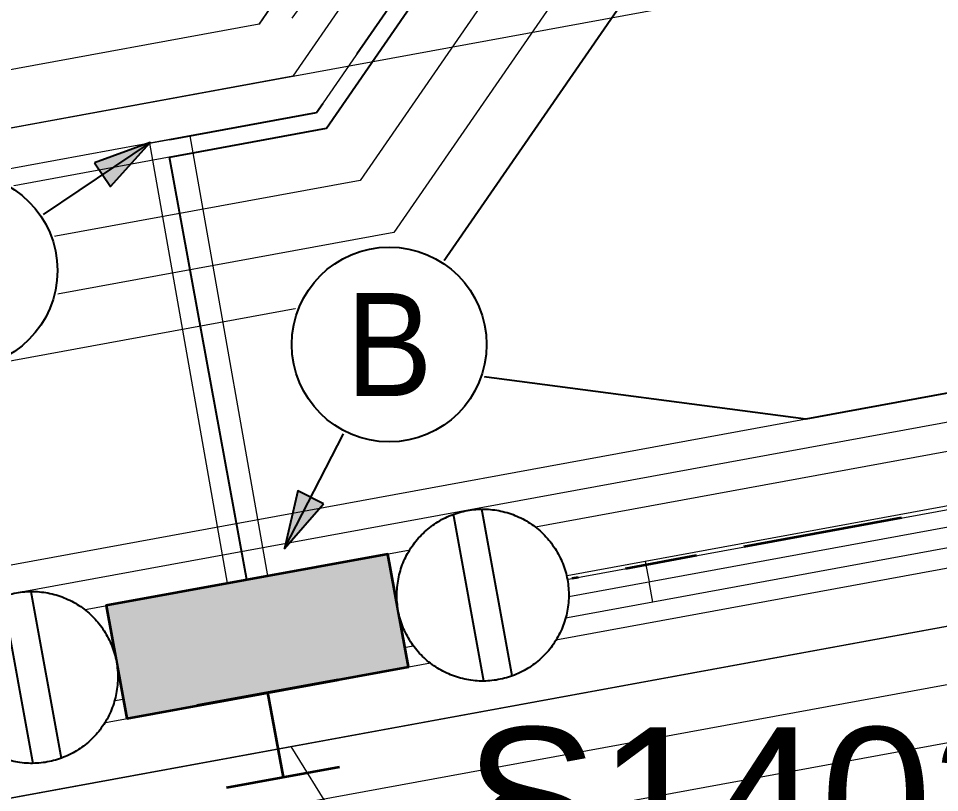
# Model space of a CAD drawing. Header units: metres. Extents: x 0 to 309348, y 0 to 6272736.
# Drawn here: x 308518.54 to 308534.62, y 6272026.4 to 6272039.91 of the extents above; entities that cross this region are included whole.
import ezdxf
from ezdxf import colors
from ezdxf.entities.mleader import LeaderData, LeaderLine
from ezdxf.enums import TextEntityAlignment as Align
from ezdxf.math import Vec2, Vec3

# ---------------------------------------------------------------- set-up
doc = ezdxf.new("R2010")
doc.units = ezdxf.units.M
for name, pattern in [('Cable Exist UG', [8.2, 4, -1.2, 1.8, -1.2]), ('DASHED', [0.75, 0.5, -0.25]), ('IE Trench LV', [5.5, 4, -1.5])]:
    doc.linetypes.add(name, pattern=pattern)
doc.layers.get('0').update_dxf_attribs({"color": 6})
for name, color, linetype, lineweight in [('_User Miscellaneous1', 30, 'Continuous', 13), ('_User_LV_Exist', 5, 'Continuous', 35), ('Cadastre Developer_SP_NEW', 92, 'Continuous', 15), ('Cadastre Easements_SP_NEW', 52, 'DASHED', 15), ('Cadastre Roads_SP_NEW', 214, 'Continuous', 15)]:
    doc.layers.add(name, color=color, linetype=linetype, lineweight=lineweight)
doc.layers.add('_User Miscellaneous10', color=252, linetype='Continuous', lineweight=13, plot=False, transparency=0.85)
for name, color, linetype in [('Equip_LV_NEW', 2, 'Continuous'), ('Mains_LV_New_T84', 2, 'Cable x'), ('Notes', 7, 'Continuous'), ('Notes_SP_NEW', 51, 'Continuous'), ('SupportsUG_SP_LV_EXT', 7, 'Continuous'), ('SupportsUG_SP_LV_NEW', 2, 'Continuous'), ('Trench_SP_NEW', 2, 'Continuous')]:
    doc.layers.add(name, color=color, linetype=linetype)
doc.styles.add('ARIAL', font='arial.ttf', dxfattribs={"height": 2})
doc.styles.get("Standard").update_dxf_attribs({"font": 'arial.ttf'})
doc.linetypes.add('Cable New UG', pattern='A,7,-0.25,["x",Standard,S=2,R=0,X=0.2,Y=-0.8],-2.1', length=9.35)
doc.linetypes.add('Cable x', pattern='A,5,-0.25,["x",Standard,S=2,R=0,X=0,Y=-0.8],-1.5', length=6.75)

# ---------------------------------------------------------------- blocks, each defined once
blk = doc.blocks.new('*U373')
at = {"width": 0.9}
blk.add_attdef('ASSET_NUM', text='', height=2, dxfattribs=at).set_placement((4, 2), align=Align.MIDDLE_LEFT)
for tag, p, flags in [('SUBURB', (-2, 0), 1), ('STREETNAME', (-1.8, 0), 9), ('PARENT', (-1.6, 0), 9), ('NOTES', (-1.4, 0), 9), ('LOCATION', (-1.2, 0), 9), ('LEGEND', (-1, 0), 9), ('USAGE', (-0.8, 0), 9), ('SUPPORT_TYPE', (-0.6, 0), 9), ('STATE', (-0.4, 0), 9), ('OWNED_BY', (-0.2, 0), 9)]:
    blk.add_attdef(tag, p, '', height=0.2, rotation=270, dxfattribs=dict(flags=flags))
blk.add_wipeout([(1, 2.5), (1, -2.5), (-1, -2.5), (-1, 2.5)])
at = {"layer": 'SupportsUG_SP_LV_EXT'}
h = blk.add_hatch(color=256, dxfattribs=at)
h.dxf.hatch_style = 1
h.paths.add_polyline_path([(-1, 2.5), (-1, -1.25), (-1, 1.25), (-1, -2.5), (1, -2.5), (1, 2.5)])
blk.add_lwpolyline([(-1, 2.5), (-1, -1.25), (-1, 1.25), (-1, -2.5), (1, -2.5), (1, 2.5)], close=True)
blk = doc.blocks.new('LV_UG_LINKS_CLOSED_NEW')
at = {"layer": 'Equip_LV_NEW'}
for tag, flags, p in [('ACTUAL_STATUS', 9, (3, -2)), ('CONSTRUCTED_VOLTAGE', 9, (3, -2.2)), ('NO_PHASES', 9, (3, -2.4)), ('OPERATING_VOLTAGE', 9, (3, -2.6)), ('ORIENTATION', 9, (3, -2.8)), ('STATE', 9, (3, -3)), ('SWITCH_TYPE', 9, (3, -3.2)), ('USAGE', 9, (3, -3.4)), ('NOTES', 9, (3, -3.6)), ('OWNED_BY', 9, (3, -3.8)), ('OPERATED_BY', 9, (3, -4)), ('MAINTAINED_BY', 9, (3, -4.2)), ('NUMBER_OF_PHASES', 9, (3, -4.4)), ('TYPE', 9, (3, -4.6)), ('Z', 1, (3, -4.8))]:
    blk.add_attdef(tag, text='', height=0.2, dxfattribs=dict(at, flags=flags)).set_placement(p, align=Align.MIDDLE_LEFT)
blk.add_wipeout([(4, 1.5), (3.963, 1.5), (3.926, 1.498), (3.89, 1.496), (3.853, 1.493), (3.816, 1.489), (3.78, 1.484), (3.744, 1.478), (3.707, 1.471), (3.671, 1.464), (3.636, 1.455), (3.6, 1.446), (3.565, 1.435), (3.529, 1.424), (3.495, 1.412), (3.46, 1.399), (3.426, 1.386), (3.392, 1.371), (3.359, 1.356), (3.326, 1.34), (3.293, 1.323), (3.261, 1.305), (3.229, 1.287), (3.198, 1.267), (3.167, 1.247), (3.136, 1.226), (3.106, 1.205), (3.077, 1.183), (3.048, 1.16), (3.02, 1.136), (2.993, 1.111), (2.966, 1.086), (2.939, 1.061), (2.914, 1.034), (2.889, 1.007), (2.864, 0.98), (2.84, 0.952), (2.817, 0.923), (2.795, 0.894), (2.774, 0.864), (2.753, 0.833), (2.733, 0.802), (2.713, 0.771), (2.695, 0.739), (2.677, 0.707), (2.66, 0.674), (2.644, 0.641), (2.629, 0.608), (2.614, 0.574), (2.601, 0.54), (2.588, 0.505), (2.576, 0.471), (2.565, 0.435), (2.554, 0.4), (2.545, 0.364), (2.536, 0.329), (2.529, 0.293), (2.522, 0.256), (2.516, 0.22), (2.511, 0.184), (2.507, 0.147), (2.504, 0.11), (2.502, 0.074), (2.5, 0.037), (2.5, 0), (2.5, -0.037), (2.502, -0.074), (2.504, -0.11), (2.507, -0.147), (2.511, -0.184), (2.516, -0.22), (2.522, -0.256), (2.529, -0.293), (2.536, -0.329), (2.545, -0.364), (2.554, -0.4), (2.565, -0.435), (2.576, -0.471), (2.588, -0.505), (2.601, -0.54), (2.614, -0.574), (2.629, -0.608), (2.644, -0.641), (2.66, -0.674), (2.677, -0.707), (2.695, -0.739), (2.713, -0.771), (2.733, -0.802), (2.753, -0.833), (2.774, -0.864), (2.795, -0.894), (2.817, -0.923), (2.84, -0.952), (2.864, -0.98), (2.889, -1.007), (2.914, -1.034), (2.939, -1.061), (2.966, -1.086), (2.993, -1.111), (3.02, -1.136), (3.048, -1.16), (3.077, -1.183), (3.106, -1.205), (3.136, -1.226), (3.167, -1.247), (3.198, -1.267), (3.229, -1.287), (3.261, -1.305), (3.293, -1.323), (3.326, -1.34), (3.359, -1.356), (3.392, -1.371), (3.426, -1.386), (3.46, -1.399), (3.495, -1.412), (3.529, -1.424), (3.565, -1.435), (3.6, -1.446), (3.636, -1.455), (3.671, -1.464), (3.707, -1.471), (3.744, -1.478), (3.78, -1.484), (3.816, -1.489), (3.853, -1.493), (3.89, -1.496), (3.926, -1.498), (3.963, -1.5), (4, -1.5), (4.037, -1.5), (4.074, -1.498), (4.11, -1.496), (4.147, -1.493), (4.184, -1.489), (4.22, -1.484), (4.256, -1.478), (4.293, -1.471), (4.329, -1.464), (4.364, -1.455), (4.4, -1.446), (4.435, -1.435), (4.471, -1.424), (4.505, -1.412), (4.54, -1.399), (4.574, -1.386), (4.608, -1.371), (4.641, -1.356), (4.674, -1.34), (4.707, -1.323), (4.739, -1.305), (4.771, -1.287), (4.802, -1.267), (4.833, -1.247), (4.864, -1.226), (4.894, -1.205), (4.923, -1.183), (4.952, -1.16), (4.98, -1.136), (5.007, -1.111), (5.034, -1.086), (5.061, -1.061), (5.086, -1.034), (5.111, -1.007), (5.136, -0.98), (5.16, -0.952), (5.183, -0.923), (5.205, -0.894), (5.226, -0.864), (5.247, -0.833), (5.267, -0.802), (5.287, -0.771), (5.305, -0.739), (5.323, -0.707), (5.34, -0.674), (5.356, -0.641), (5.371, -0.608), (5.386, -0.574), (5.399, -0.54), (5.412, -0.505), (5.424, -0.471), (5.435, -0.435), (5.446, -0.4), (5.455, -0.364), (5.464, -0.329), (5.471, -0.293), (5.478, -0.256), (5.484, -0.22), (5.489, -0.184), (5.493, -0.147), (5.496, -0.11), (5.498, -0.074), (5.5, -0.037), (5.5, 0), (5.5, 0.037), (5.498, 0.074), (5.496, 0.11), (5.493, 0.147), (5.489, 0.184), (5.484, 0.22), (5.478, 0.256), (5.471, 0.293), (5.464, 0.329), (5.455, 0.364), (5.446, 0.4), (5.435, 0.435), (5.424, 0.471), (5.412, 0.505), (5.399, 0.54), (5.386, 0.574), (5.371, 0.608), (5.356, 0.641), (5.34, 0.674), (5.323, 0.707), (5.305, 0.739), (5.287, 0.771), (5.267, 0.802), (5.247, 0.833), (5.226, 0.864), (5.205, 0.894), (5.183, 0.923), (5.16, 0.952), (5.136, 0.98), (5.111, 1.007), (5.086, 1.034), (5.061, 1.061), (5.034, 1.086), (5.007, 1.111), (4.98, 1.136), (4.952, 1.16), (4.923, 1.183), (4.894, 1.205), (4.864, 1.226), (4.833, 1.247), (4.802, 1.267), (4.771, 1.287), (4.739, 1.305), (4.707, 1.323), (4.674, 1.34), (4.641, 1.356), (4.608, 1.371), (4.574, 1.386), (4.54, 1.399), (4.505, 1.412), (4.471, 1.424), (4.435, 1.435), (4.4, 1.446), (4.364, 1.455), (4.329, 1.464), (4.293, 1.471), (4.256, 1.478), (4.22, 1.484), (4.184, 1.489), (4.147, 1.493), (4.11, 1.496), (4.074, 1.498), (4.037, 1.5)]).dxf.layer = 'Equip_LV_NEW'
for p, q in [((3.75, 1.479), (3.75, -1.479)), ((4.25, 1.479), (4.25, -1.479))]:
    blk.add_line(p, q, dxfattribs=at)
at = {"layer": 'Equip_LV_NEW', "flags": 128}
blk.add_lwpolyline([(4, 1.5), (3.963, 1.5), (3.926, 1.498), (3.89, 1.496), (3.853, 1.493), (3.816, 1.489), (3.78, 1.484), (3.744, 1.478), (3.707, 1.471), (3.671, 1.464), (3.636, 1.455), (3.6, 1.446), (3.565, 1.435), (3.529, 1.424), (3.495, 1.412), (3.46, 1.399), (3.426, 1.386), (3.392, 1.371), (3.359, 1.356), (3.326, 1.34), (3.293, 1.323), (3.261, 1.305), (3.229, 1.287), (3.198, 1.267), (3.167, 1.247), (3.136, 1.226), (3.106, 1.205), (3.077, 1.183), (3.048, 1.16), (3.02, 1.136), (2.993, 1.111), (2.966, 1.086), (2.939, 1.061), (2.914, 1.034), (2.889, 1.007), (2.864, 0.98), (2.84, 0.952), (2.817, 0.923), (2.795, 0.894), (2.774, 0.864), (2.753, 0.833), (2.733, 0.802), (2.713, 0.771), (2.695, 0.739), (2.677, 0.707), (2.66, 0.674), (2.644, 0.641), (2.629, 0.608), (2.614, 0.574), (2.601, 0.54), (2.588, 0.505), (2.576, 0.471), (2.565, 0.435), (2.554, 0.4), (2.545, 0.364), (2.536, 0.329), (2.529, 0.293), (2.522, 0.256), (2.516, 0.22), (2.511, 0.184), (2.507, 0.147), (2.504, 0.11), (2.502, 0.074), (2.5, 0.037), (2.5, 0), (2.5, -0.037), (2.502, -0.074), (2.504, -0.11), (2.507, -0.147), (2.511, -0.184), (2.516, -0.22), (2.522, -0.256), (2.529, -0.293), (2.536, -0.329), (2.545, -0.364), (2.554, -0.4), (2.565, -0.435), (2.576, -0.471), (2.588, -0.505), (2.601, -0.54), (2.614, -0.574), (2.629, -0.608), (2.644, -0.641), (2.66, -0.674), (2.677, -0.707), (2.695, -0.739), (2.713, -0.771), (2.733, -0.802), (2.753, -0.833), (2.774, -0.864), (2.795, -0.894), (2.817, -0.923), (2.84, -0.952), (2.864, -0.98), (2.889, -1.007), (2.914, -1.034), (2.939, -1.061), (2.966, -1.086), (2.993, -1.111), (3.02, -1.136), (3.048, -1.16), (3.077, -1.183), (3.106, -1.205), (3.136, -1.226), (3.167, -1.247), (3.198, -1.267), (3.229, -1.287), (3.261, -1.305), (3.293, -1.323), (3.326, -1.34), (3.359, -1.356), (3.392, -1.371), (3.426, -1.386), (3.46, -1.399), (3.495, -1.412), (3.529, -1.424), (3.565, -1.435), (3.6, -1.446), (3.636, -1.455), (3.671, -1.464), (3.707, -1.471), (3.744, -1.478), (3.78, -1.484), (3.816, -1.489), (3.853, -1.493), (3.89, -1.496), (3.926, -1.498), (3.963, -1.5), (4, -1.5), (4.037, -1.5), (4.074, -1.498), (4.11, -1.496), (4.147, -1.493), (4.184, -1.489), (4.22, -1.484), (4.256, -1.478), (4.293, -1.471), (4.329, -1.464), (4.364, -1.455), (4.4, -1.446), (4.435, -1.435), (4.471, -1.424), (4.505, -1.412), (4.54, -1.399), (4.574, -1.386), (4.608, -1.371), (4.641, -1.356), (4.674, -1.34), (4.707, -1.323), (4.739, -1.305), (4.771, -1.287), (4.802, -1.267), (4.833, -1.247), (4.864, -1.226), (4.894, -1.205), (4.923, -1.183), (4.952, -1.16), (4.98, -1.136), (5.007, -1.111), (5.034, -1.086), (5.061, -1.061), (5.086, -1.034), (5.111, -1.007), (5.136, -0.98), (5.16, -0.952), (5.183, -0.923), (5.205, -0.894), (5.226, -0.864), (5.247, -0.833), (5.267, -0.802), (5.287, -0.771), (5.305, -0.739), (5.323, -0.707), (5.34, -0.674), (5.356, -0.641), (5.371, -0.608), (5.386, -0.574), (5.399, -0.54), (5.412, -0.505), (5.424, -0.471), (5.435, -0.435), (5.446, -0.4), (5.455, -0.364), (5.464, -0.329), (5.471, -0.293), (5.478, -0.256), (5.484, -0.22), (5.489, -0.184), (5.493, -0.147), (5.496, -0.11), (5.498, -0.074), (5.5, -0.037), (5.5, 0), (5.5, 0.037), (5.498, 0.074), (5.496, 0.11), (5.493, 0.147), (5.489, 0.184), (5.484, 0.22), (5.478, 0.256), (5.471, 0.293), (5.464, 0.329), (5.455, 0.364), (5.446, 0.4), (5.435, 0.435), (5.424, 0.471), (5.412, 0.505), (5.399, 0.54), (5.386, 0.574), (5.371, 0.608), (5.356, 0.641), (5.34, 0.674), (5.323, 0.707), (5.305, 0.739), (5.287, 0.771), (5.267, 0.802), (5.247, 0.833), (5.226, 0.864), (5.205, 0.894), (5.183, 0.923), (5.16, 0.952), (5.136, 0.98), (5.111, 1.007), (5.086, 1.034), (5.061, 1.061), (5.034, 1.086), (5.007, 1.111), (4.98, 1.136), (4.952, 1.16), (4.923, 1.183), (4.894, 1.205), (4.864, 1.226), (4.833, 1.247), (4.802, 1.267), (4.771, 1.287), (4.739, 1.305), (4.707, 1.323), (4.674, 1.34), (4.641, 1.356), (4.608, 1.371), (4.574, 1.386), (4.54, 1.399), (4.505, 1.412), (4.471, 1.424), (4.435, 1.435), (4.4, 1.446), (4.364, 1.455), (4.329, 1.464), (4.293, 1.471), (4.256, 1.478), (4.22, 1.484), (4.184, 1.489), (4.147, 1.493), (4.11, 1.496), (4.074, 1.498), (4.037, 1.5)], close=True, dxfattribs=at)
blk = doc.blocks.new('*U375')
at = {"layer": '_User_LV_Exist'}
blk.add_line((-2.5, 1), (-2.5, -1), dxfattribs=at)
at = {"width": 0.9}
blk.add_attdef('ASSET_NUM', text='', height=2, dxfattribs=at).set_placement((4, 2), align=Align.MIDDLE_LEFT)
for tag, p, flags in [('SUBURB', (-2, 0), 1), ('STREETNAME', (-1.8, 0), 9), ('PARENT', (-1.6, 0), 9), ('NOTES', (-1.4, 0), 9), ('LOCATION', (-1.2, 0), 9), ('LEGEND', (-1, 0), 9), ('USAGE', (-0.8, 0), 9), ('SUPPORT_TYPE', (-0.6, 0), 9), ('STATE', (-0.4, 0), 9), ('OWNED_BY', (-0.2, 0), 9)]:
    blk.add_attdef(tag, p, '', height=0.2, rotation=270, dxfattribs=dict(flags=flags))
blk.add_wipeout([(1, 2.5), (1, -2.5), (-1, -2.5), (-1, 2.5)])
at = {"layer": 'SupportsUG_SP_LV_EXT'}
h = blk.add_hatch(color=256, dxfattribs=at)
h.dxf.hatch_style = 1
h.paths.add_polyline_path([(-1, 2.5), (-1, -1.25), (-1, 1.25), (-1, -2.5), (1, -2.5), (1, 2.5)])
blk.add_lwpolyline([(-1, 2.5), (-1, -1.25), (-1, 1.25), (-1, -2.5), (1, -2.5), (1, 2.5)], close=True)
at = {"layer": '_User_LV_Exist'}
blk.add_line((-1, 0), (-2.5, 0), dxfattribs=at)
at = {"layer": 'Equip_LV_NEW', "ltscale": 10, "xscale": -1}
for rotation in [270, 90]:
    blk.add_blockref('LV_UG_LINKS_CLOSED_NEW', (0, 0), dxfattribs=dict(at, rotation=rotation))
blk = doc.blocks.new('*U471')
h = blk.add_hatch(color=256)
h.dxf.hatch_style = 1
h.paths.add_polyline_path([(-1.149, -2.782), (-1.594, -2.554), (-1.829, -3.557)])
at = {"flags": 128}
blk.add_lwpolyline([(-1.149, -2.782), (-1.594, -2.554), (-1.829, -3.557), (-1.149, -2.782)], dxfattribs=at)
blk.add_wipeout([(0, 1.75), (-0.021, 1.75), (-0.043, 1.749), (-0.064, 1.749), (-0.086, 1.748), (-0.107, 1.747), (-0.129, 1.745), (-0.15, 1.744), (-0.172, 1.742), (-0.193, 1.739), (-0.214, 1.737), (-0.236, 1.734), (-0.257, 1.731), (-0.278, 1.728), (-0.299, 1.724), (-0.32, 1.72), (-0.341, 1.716), (-0.362, 1.712), (-0.383, 1.707), (-0.404, 1.703), (-0.425, 1.698), (-0.446, 1.692), (-0.467, 1.687), (-0.487, 1.681), (-0.508, 1.675), (-0.529, 1.668), (-0.549, 1.662), (-0.569, 1.655), (-0.59, 1.648), (-0.61, 1.64), (-0.63, 1.633), (-0.65, 1.625), (-0.67, 1.617), (-0.689, 1.608), (-0.709, 1.6), (-0.729, 1.591), (-0.748, 1.582), (-0.768, 1.573), (-0.787, 1.563), (-0.806, 1.553), (-0.825, 1.543), (-0.844, 1.533), (-0.863, 1.523), (-0.881, 1.512), (-0.9, 1.501), (-0.918, 1.49), (-0.936, 1.478), (-0.954, 1.467), (-0.972, 1.455), (-0.99, 1.443), (-1.008, 1.431), (-1.025, 1.418), (-1.042, 1.406), (-1.06, 1.393), (-1.077, 1.38), (-1.094, 1.366), (-1.11, 1.353), (-1.127, 1.339), (-1.143, 1.325), (-1.159, 1.311), (-1.175, 1.297), (-1.191, 1.282), (-1.207, 1.267), (-1.222, 1.253), (-1.237, 1.237), (-1.253, 1.222), (-1.267, 1.207), (-1.282, 1.191), (-1.297, 1.175), (-1.311, 1.159), (-1.325, 1.143), (-1.339, 1.127), (-1.353, 1.11), (-1.366, 1.094), (-1.38, 1.077), (-1.393, 1.06), (-1.406, 1.042), (-1.418, 1.025), (-1.431, 1.008), (-1.443, 0.99), (-1.455, 0.972), (-1.467, 0.954), (-1.478, 0.936), (-1.49, 0.918), (-1.501, 0.9), (-1.512, 0.881), (-1.523, 0.863), (-1.533, 0.844), (-1.543, 0.825), (-1.553, 0.806), (-1.563, 0.787), (-1.573, 0.768), (-1.582, 0.748), (-1.591, 0.729), (-1.6, 0.709), (-1.608, 0.689), (-1.617, 0.67), (-1.625, 0.65), (-1.633, 0.63), (-1.64, 0.61), (-1.648, 0.59), (-1.655, 0.569), (-1.662, 0.549), (-1.668, 0.529), (-1.675, 0.508), (-1.681, 0.487), (-1.687, 0.467), (-1.692, 0.446), (-1.698, 0.425), (-1.703, 0.404), (-1.707, 0.383), (-1.712, 0.362), (-1.716, 0.341), (-1.72, 0.32), (-1.724, 0.299), (-1.728, 0.278), (-1.731, 0.257), (-1.734, 0.236), (-1.737, 0.214), (-1.739, 0.193), (-1.742, 0.172), (-1.744, 0.15), (-1.745, 0.129), (-1.747, 0.107), (-1.748, 0.086), (-1.749, 0.064), (-1.749, 0.043), (-1.75, 0.021), (-1.75, 0), (-1.75, -0.021), (-1.749, -0.043), (-1.749, -0.064), (-1.748, -0.086), (-1.747, -0.107), (-1.745, -0.129), (-1.744, -0.15), (-1.742, -0.172), (-1.739, -0.193), (-1.737, -0.214), (-1.734, -0.236), (-1.731, -0.257), (-1.728, -0.278), (-1.724, -0.299), (-1.72, -0.32), (-1.716, -0.341), (-1.712, -0.362), (-1.707, -0.383), (-1.703, -0.404), (-1.698, -0.425), (-1.692, -0.446), (-1.687, -0.467), (-1.681, -0.487), (-1.675, -0.508), (-1.668, -0.529), (-1.662, -0.549), (-1.655, -0.569), (-1.648, -0.59), (-1.64, -0.61), (-1.633, -0.63), (-1.625, -0.65), (-1.617, -0.67), (-1.608, -0.689), (-1.6, -0.709), (-1.591, -0.729), (-1.582, -0.748), (-1.573, -0.768), (-1.563, -0.787), (-1.553, -0.806), (-1.543, -0.825), (-1.533, -0.844), (-1.523, -0.863), (-1.512, -0.881), (-1.501, -0.9), (-1.49, -0.918), (-1.478, -0.936), (-1.467, -0.954), (-1.455, -0.972), (-1.443, -0.99), (-1.431, -1.008), (-1.418, -1.025), (-1.406, -1.042), (-1.393, -1.06), (-1.38, -1.077), (-1.366, -1.094), (-1.353, -1.11), (-1.339, -1.127), (-1.325, -1.143), (-1.311, -1.159), (-1.297, -1.175), (-1.282, -1.191), (-1.267, -1.207), (-1.253, -1.222), (-1.237, -1.237), (-1.222, -1.253), (-1.207, -1.267), (-1.191, -1.282), (-1.175, -1.297), (-1.159, -1.311), (-1.143, -1.325), (-1.127, -1.339), (-1.11, -1.353), (-1.094, -1.366), (-1.077, -1.38), (-1.06, -1.393), (-1.042, -1.406), (-1.025, -1.418), (-1.008, -1.431), (-0.99, -1.443), (-0.972, -1.455), (-0.954, -1.467), (-0.936, -1.478), (-0.918, -1.49), (-0.9, -1.501), (-0.881, -1.512), (-0.863, -1.523), (-0.844, -1.533), (-0.825, -1.543), (-0.806, -1.553), (-0.787, -1.563), (-0.768, -1.573), (-0.748, -1.582), (-0.729, -1.591), (-0.709, -1.6), (-0.689, -1.608), (-0.67, -1.617), (-0.65, -1.625), (-0.63, -1.633), (-0.61, -1.64), (-0.59, -1.648), (-0.569, -1.655), (-0.549, -1.662), (-0.529, -1.668), (-0.508, -1.675), (-0.487, -1.681), (-0.467, -1.687), (-0.446, -1.692), (-0.425, -1.698), (-0.404, -1.703), (-0.383, -1.707), (-0.362, -1.712), (-0.341, -1.716), (-0.32, -1.72), (-0.299, -1.724), (-0.278, -1.728), (-0.257, -1.731), (-0.236, -1.734), (-0.214, -1.737), (-0.193, -1.739), (-0.172, -1.742), (-0.15, -1.744), (-0.129, -1.745), (-0.107, -1.747), (-0.086, -1.748), (-0.064, -1.749), (-0.043, -1.749), (-0.021, -1.75), (0, -1.75), (0.021, -1.75), (0.043, -1.749), (0.064, -1.749), (0.086, -1.748), (0.107, -1.747), (0.129, -1.745), (0.15, -1.744), (0.172, -1.742), (0.193, -1.739), (0.214, -1.737), (0.236, -1.734), (0.257, -1.731), (0.278, -1.728), (0.299, -1.724), (0.32, -1.72), (0.341, -1.716), (0.362, -1.712), (0.383, -1.707), (0.404, -1.703), (0.425, -1.698), (0.446, -1.692), (0.467, -1.687), (0.487, -1.681), (0.508, -1.675), (0.529, -1.668), (0.549, -1.662), (0.569, -1.655), (0.59, -1.648), (0.61, -1.64), (0.63, -1.633), (0.65, -1.625), (0.67, -1.617), (0.689, -1.608), (0.709, -1.6), (0.729, -1.591), (0.748, -1.582), (0.768, -1.573), (0.787, -1.563), (0.806, -1.553), (0.825, -1.543), (0.844, -1.533), (0.863, -1.523), (0.881, -1.512), (0.9, -1.501), (0.918, -1.49), (0.936, -1.478), (0.954, -1.467), (0.972, -1.455), (0.99, -1.443), (1.008, -1.431), (1.025, -1.418), (1.042, -1.406), (1.06, -1.393), (1.077, -1.38), (1.094, -1.366), (1.11, -1.353), (1.127, -1.339), (1.143, -1.325), (1.159, -1.311), (1.175, -1.297), (1.191, -1.282), (1.207, -1.267), (1.222, -1.253), (1.237, -1.237), (1.253, -1.222), (1.267, -1.207), (1.282, -1.191), (1.297, -1.175), (1.311, -1.159), (1.325, -1.143), (1.339, -1.127), (1.353, -1.11), (1.366, -1.094), (1.38, -1.077), (1.393, -1.06), (1.406, -1.042), (1.418, -1.025), (1.431, -1.008), (1.443, -0.99), (1.455, -0.972), (1.467, -0.954), (1.478, -0.936), (1.49, -0.918), (1.501, -0.9), (1.512, -0.881), (1.523, -0.863), (1.533, -0.844), (1.543, -0.825), (1.553, -0.806), (1.563, -0.787), (1.573, -0.768), (1.582, -0.748), (1.591, -0.729), (1.6, -0.709), (1.608, -0.689), (1.617, -0.67), (1.625, -0.65), (1.633, -0.63), (1.64, -0.61), (1.648, -0.59), (1.655, -0.569), (1.662, -0.549), (1.668, -0.529), (1.675, -0.508), (1.681, -0.487), (1.687, -0.467), (1.692, -0.446), (1.698, -0.425), (1.703, -0.404), (1.707, -0.383), (1.712, -0.362), (1.716, -0.341), (1.72, -0.32), (1.724, -0.299), (1.728, -0.278), (1.731, -0.257), (1.734, -0.236), (1.737, -0.214), (1.739, -0.193), (1.742, -0.172), (1.744, -0.15), (1.745, -0.129), (1.747, -0.107), (1.748, -0.086), (1.749, -0.064), (1.749, -0.043), (1.75, -0.021), (1.75, 0), (1.75, 0.021), (1.749, 0.043), (1.749, 0.064), (1.748, 0.086), (1.747, 0.107), (1.745, 0.129), (1.744, 0.15), (1.742, 0.172), (1.739, 0.193), (1.737, 0.214), (1.734, 0.236), (1.731, 0.257), (1.728, 0.278), (1.724, 0.299), (1.72, 0.32), (1.716, 0.341), (1.712, 0.362), (1.707, 0.383), (1.703, 0.404), (1.698, 0.425), (1.692, 0.446), (1.687, 0.467), (1.681, 0.487), (1.675, 0.508), (1.668, 0.529), (1.662, 0.549), (1.655, 0.569), (1.648, 0.59), (1.64, 0.61), (1.633, 0.63), (1.625, 0.65), (1.617, 0.67), (1.608, 0.689), (1.6, 0.709), (1.591, 0.729), (1.582, 0.748), (1.573, 0.768), (1.563, 0.787), (1.553, 0.806), (1.543, 0.825), (1.533, 0.844), (1.523, 0.863), (1.512, 0.881), (1.501, 0.9), (1.49, 0.918), (1.478, 0.936), (1.467, 0.954), (1.455, 0.972), (1.443, 0.99), (1.431, 1.008), (1.418, 1.025), (1.406, 1.042), (1.393, 1.06), (1.38, 1.077), (1.366, 1.094), (1.353, 1.11), (1.339, 1.127), (1.325, 1.143), (1.311, 1.159), (1.297, 1.175), (1.282, 1.191), (1.267, 1.207), (1.253, 1.222), (1.237, 1.237), (1.222, 1.253), (1.207, 1.267), (1.191, 1.282), (1.175, 1.297), (1.159, 1.311), (1.143, 1.325), (1.127, 1.339), (1.11, 1.353), (1.094, 1.366), (1.077, 1.38), (1.06, 1.393), (1.042, 1.406), (1.025, 1.418), (1.008, 1.431), (0.99, 1.443), (0.972, 1.455), (0.954, 1.467), (0.936, 1.478), (0.918, 1.49), (0.9, 1.501), (0.881, 1.512), (0.863, 1.523), (0.844, 1.533), (0.825, 1.543), (0.806, 1.553), (0.787, 1.563), (0.768, 1.573), (0.748, 1.582), (0.729, 1.591), (0.709, 1.6), (0.689, 1.608), (0.67, 1.617), (0.65, 1.625), (0.63, 1.633), (0.61, 1.64), (0.59, 1.648), (0.569, 1.655), (0.549, 1.662), (0.529, 1.668), (0.508, 1.675), (0.487, 1.681), (0.467, 1.687), (0.446, 1.692), (0.425, 1.698), (0.404, 1.703), (0.383, 1.707), (0.362, 1.712), (0.341, 1.716), (0.32, 1.72), (0.299, 1.724), (0.278, 1.728), (0.257, 1.731), (0.236, 1.734), (0.214, 1.737), (0.193, 1.739), (0.172, 1.742), (0.15, 1.744), (0.129, 1.745), (0.107, 1.747), (0.086, 1.748), (0.064, 1.749), (0.043, 1.749), (0.021, 1.75)])
blk.add_line((-1.829, -3.557), (-0.8, -1.556))
blk.add_circle((0, 0), 1.7)
at = {"width": 0.9}
blk.add_attdef('CODE', text='', height=1.8, dxfattribs=at).set_placement((0, 0), align=Align.MIDDLE_CENTER)
at = {"flags": 1}
blk.add_attdef('Z', (0, 0), '', height=0.2, dxfattribs=at)
blk = doc.blocks.new('_DotBlank')
at = {"color": 0, "linetype": 'ByBlock', "lineweight": -2}
blk.add_line((-0.5, 0), (-1, 0), dxfattribs=at)
blk.add_circle((0, 0), 0.5, dxfattribs=at)
blk = doc.blocks.new('*U494')
h = blk.add_hatch(color=256)
h.dxf.hatch_style = 1
h.paths.add_polyline_path([(2.349, 1.882), (2.628, 1.468), (3.318, 2.233)])
at = {"flags": 128}
blk.add_lwpolyline([(2.349, 1.882), (2.628, 1.468), (3.318, 2.233), (2.349, 1.882)], dxfattribs=at)
blk.add_wipeout([(0, 1.75), (-0.021, 1.75), (-0.043, 1.749), (-0.064, 1.749), (-0.086, 1.748), (-0.107, 1.747), (-0.129, 1.745), (-0.15, 1.744), (-0.172, 1.742), (-0.193, 1.739), (-0.214, 1.737), (-0.236, 1.734), (-0.257, 1.731), (-0.278, 1.728), (-0.299, 1.724), (-0.32, 1.72), (-0.341, 1.716), (-0.362, 1.712), (-0.383, 1.707), (-0.404, 1.703), (-0.425, 1.698), (-0.446, 1.692), (-0.467, 1.687), (-0.487, 1.681), (-0.508, 1.675), (-0.529, 1.668), (-0.549, 1.662), (-0.569, 1.655), (-0.59, 1.648), (-0.61, 1.64), (-0.63, 1.633), (-0.65, 1.625), (-0.67, 1.617), (-0.689, 1.608), (-0.709, 1.6), (-0.729, 1.591), (-0.748, 1.582), (-0.768, 1.573), (-0.787, 1.563), (-0.806, 1.553), (-0.825, 1.543), (-0.844, 1.533), (-0.863, 1.523), (-0.881, 1.512), (-0.9, 1.501), (-0.918, 1.49), (-0.936, 1.478), (-0.954, 1.467), (-0.972, 1.455), (-0.99, 1.443), (-1.008, 1.431), (-1.025, 1.418), (-1.042, 1.406), (-1.06, 1.393), (-1.077, 1.38), (-1.094, 1.366), (-1.11, 1.353), (-1.127, 1.339), (-1.143, 1.325), (-1.159, 1.311), (-1.175, 1.297), (-1.191, 1.282), (-1.207, 1.267), (-1.222, 1.253), (-1.237, 1.237), (-1.253, 1.222), (-1.267, 1.207), (-1.282, 1.191), (-1.297, 1.175), (-1.311, 1.159), (-1.325, 1.143), (-1.339, 1.127), (-1.353, 1.11), (-1.366, 1.094), (-1.38, 1.077), (-1.393, 1.06), (-1.406, 1.042), (-1.418, 1.025), (-1.431, 1.008), (-1.443, 0.99), (-1.455, 0.972), (-1.467, 0.954), (-1.478, 0.936), (-1.49, 0.918), (-1.501, 0.9), (-1.512, 0.881), (-1.523, 0.863), (-1.533, 0.844), (-1.543, 0.825), (-1.553, 0.806), (-1.563, 0.787), (-1.573, 0.768), (-1.582, 0.748), (-1.591, 0.729), (-1.6, 0.709), (-1.608, 0.689), (-1.617, 0.67), (-1.625, 0.65), (-1.633, 0.63), (-1.64, 0.61), (-1.648, 0.59), (-1.655, 0.569), (-1.662, 0.549), (-1.668, 0.529), (-1.675, 0.508), (-1.681, 0.487), (-1.687, 0.467), (-1.692, 0.446), (-1.698, 0.425), (-1.703, 0.404), (-1.707, 0.383), (-1.712, 0.362), (-1.716, 0.341), (-1.72, 0.32), (-1.724, 0.299), (-1.728, 0.278), (-1.731, 0.257), (-1.734, 0.236), (-1.737, 0.214), (-1.739, 0.193), (-1.742, 0.172), (-1.744, 0.15), (-1.745, 0.129), (-1.747, 0.107), (-1.748, 0.086), (-1.749, 0.064), (-1.749, 0.043), (-1.75, 0.021), (-1.75, 0), (-1.75, -0.021), (-1.749, -0.043), (-1.749, -0.064), (-1.748, -0.086), (-1.747, -0.107), (-1.745, -0.129), (-1.744, -0.15), (-1.742, -0.172), (-1.739, -0.193), (-1.737, -0.214), (-1.734, -0.236), (-1.731, -0.257), (-1.728, -0.278), (-1.724, -0.299), (-1.72, -0.32), (-1.716, -0.341), (-1.712, -0.362), (-1.707, -0.383), (-1.703, -0.404), (-1.698, -0.425), (-1.692, -0.446), (-1.687, -0.467), (-1.681, -0.487), (-1.675, -0.508), (-1.668, -0.529), (-1.662, -0.549), (-1.655, -0.569), (-1.648, -0.59), (-1.64, -0.61), (-1.633, -0.63), (-1.625, -0.65), (-1.617, -0.67), (-1.608, -0.689), (-1.6, -0.709), (-1.591, -0.729), (-1.582, -0.748), (-1.573, -0.768), (-1.563, -0.787), (-1.553, -0.806), (-1.543, -0.825), (-1.533, -0.844), (-1.523, -0.863), (-1.512, -0.881), (-1.501, -0.9), (-1.49, -0.918), (-1.478, -0.936), (-1.467, -0.954), (-1.455, -0.972), (-1.443, -0.99), (-1.431, -1.008), (-1.418, -1.025), (-1.406, -1.042), (-1.393, -1.06), (-1.38, -1.077), (-1.366, -1.094), (-1.353, -1.11), (-1.339, -1.127), (-1.325, -1.143), (-1.311, -1.159), (-1.297, -1.175), (-1.282, -1.191), (-1.267, -1.207), (-1.253, -1.222), (-1.237, -1.237), (-1.222, -1.253), (-1.207, -1.267), (-1.191, -1.282), (-1.175, -1.297), (-1.159, -1.311), (-1.143, -1.325), (-1.127, -1.339), (-1.11, -1.353), (-1.094, -1.366), (-1.077, -1.38), (-1.06, -1.393), (-1.042, -1.406), (-1.025, -1.418), (-1.008, -1.431), (-0.99, -1.443), (-0.972, -1.455), (-0.954, -1.467), (-0.936, -1.478), (-0.918, -1.49), (-0.9, -1.501), (-0.881, -1.512), (-0.863, -1.523), (-0.844, -1.533), (-0.825, -1.543), (-0.806, -1.553), (-0.787, -1.563), (-0.768, -1.573), (-0.748, -1.582), (-0.729, -1.591), (-0.709, -1.6), (-0.689, -1.608), (-0.67, -1.617), (-0.65, -1.625), (-0.63, -1.633), (-0.61, -1.64), (-0.59, -1.648), (-0.569, -1.655), (-0.549, -1.662), (-0.529, -1.668), (-0.508, -1.675), (-0.487, -1.681), (-0.467, -1.687), (-0.446, -1.692), (-0.425, -1.698), (-0.404, -1.703), (-0.383, -1.707), (-0.362, -1.712), (-0.341, -1.716), (-0.32, -1.72), (-0.299, -1.724), (-0.278, -1.728), (-0.257, -1.731), (-0.236, -1.734), (-0.214, -1.737), (-0.193, -1.739), (-0.172, -1.742), (-0.15, -1.744), (-0.129, -1.745), (-0.107, -1.747), (-0.086, -1.748), (-0.064, -1.749), (-0.043, -1.749), (-0.021, -1.75), (0, -1.75), (0.021, -1.75), (0.043, -1.749), (0.064, -1.749), (0.086, -1.748), (0.107, -1.747), (0.129, -1.745), (0.15, -1.744), (0.172, -1.742), (0.193, -1.739), (0.214, -1.737), (0.236, -1.734), (0.257, -1.731), (0.278, -1.728), (0.299, -1.724), (0.32, -1.72), (0.341, -1.716), (0.362, -1.712), (0.383, -1.707), (0.404, -1.703), (0.425, -1.698), (0.446, -1.692), (0.467, -1.687), (0.487, -1.681), (0.508, -1.675), (0.529, -1.668), (0.549, -1.662), (0.569, -1.655), (0.59, -1.648), (0.61, -1.64), (0.63, -1.633), (0.65, -1.625), (0.67, -1.617), (0.689, -1.608), (0.709, -1.6), (0.729, -1.591), (0.748, -1.582), (0.768, -1.573), (0.787, -1.563), (0.806, -1.553), (0.825, -1.543), (0.844, -1.533), (0.863, -1.523), (0.881, -1.512), (0.9, -1.501), (0.918, -1.49), (0.936, -1.478), (0.954, -1.467), (0.972, -1.455), (0.99, -1.443), (1.008, -1.431), (1.025, -1.418), (1.042, -1.406), (1.06, -1.393), (1.077, -1.38), (1.094, -1.366), (1.11, -1.353), (1.127, -1.339), (1.143, -1.325), (1.159, -1.311), (1.175, -1.297), (1.191, -1.282), (1.207, -1.267), (1.222, -1.253), (1.237, -1.237), (1.253, -1.222), (1.267, -1.207), (1.282, -1.191), (1.297, -1.175), (1.311, -1.159), (1.325, -1.143), (1.339, -1.127), (1.353, -1.11), (1.366, -1.094), (1.38, -1.077), (1.393, -1.06), (1.406, -1.042), (1.418, -1.025), (1.431, -1.008), (1.443, -0.99), (1.455, -0.972), (1.467, -0.954), (1.478, -0.936), (1.49, -0.918), (1.501, -0.9), (1.512, -0.881), (1.523, -0.863), (1.533, -0.844), (1.543, -0.825), (1.553, -0.806), (1.563, -0.787), (1.573, -0.768), (1.582, -0.748), (1.591, -0.729), (1.6, -0.709), (1.608, -0.689), (1.617, -0.67), (1.625, -0.65), (1.633, -0.63), (1.64, -0.61), (1.648, -0.59), (1.655, -0.569), (1.662, -0.549), (1.668, -0.529), (1.675, -0.508), (1.681, -0.487), (1.687, -0.467), (1.692, -0.446), (1.698, -0.425), (1.703, -0.404), (1.707, -0.383), (1.712, -0.362), (1.716, -0.341), (1.72, -0.32), (1.724, -0.299), (1.728, -0.278), (1.731, -0.257), (1.734, -0.236), (1.737, -0.214), (1.739, -0.193), (1.742, -0.172), (1.744, -0.15), (1.745, -0.129), (1.747, -0.107), (1.748, -0.086), (1.749, -0.064), (1.749, -0.043), (1.75, -0.021), (1.75, 0), (1.75, 0.021), (1.749, 0.043), (1.749, 0.064), (1.748, 0.086), (1.747, 0.107), (1.745, 0.129), (1.744, 0.15), (1.742, 0.172), (1.739, 0.193), (1.737, 0.214), (1.734, 0.236), (1.731, 0.257), (1.728, 0.278), (1.724, 0.299), (1.72, 0.32), (1.716, 0.341), (1.712, 0.362), (1.707, 0.383), (1.703, 0.404), (1.698, 0.425), (1.692, 0.446), (1.687, 0.467), (1.681, 0.487), (1.675, 0.508), (1.668, 0.529), (1.662, 0.549), (1.655, 0.569), (1.648, 0.59), (1.64, 0.61), (1.633, 0.63), (1.625, 0.65), (1.617, 0.67), (1.608, 0.689), (1.6, 0.709), (1.591, 0.729), (1.582, 0.748), (1.573, 0.768), (1.563, 0.787), (1.553, 0.806), (1.543, 0.825), (1.533, 0.844), (1.523, 0.863), (1.512, 0.881), (1.501, 0.9), (1.49, 0.918), (1.478, 0.936), (1.467, 0.954), (1.455, 0.972), (1.443, 0.99), (1.431, 1.008), (1.418, 1.025), (1.406, 1.042), (1.393, 1.06), (1.38, 1.077), (1.366, 1.094), (1.353, 1.11), (1.339, 1.127), (1.325, 1.143), (1.311, 1.159), (1.297, 1.175), (1.282, 1.191), (1.267, 1.207), (1.253, 1.222), (1.237, 1.237), (1.222, 1.253), (1.207, 1.267), (1.191, 1.282), (1.175, 1.297), (1.159, 1.311), (1.143, 1.325), (1.127, 1.339), (1.11, 1.353), (1.094, 1.366), (1.077, 1.38), (1.06, 1.393), (1.042, 1.406), (1.025, 1.418), (1.008, 1.431), (0.99, 1.443), (0.972, 1.455), (0.954, 1.467), (0.936, 1.478), (0.918, 1.49), (0.9, 1.501), (0.881, 1.512), (0.863, 1.523), (0.844, 1.533), (0.825, 1.543), (0.806, 1.553), (0.787, 1.563), (0.768, 1.573), (0.748, 1.582), (0.729, 1.591), (0.709, 1.6), (0.689, 1.608), (0.67, 1.617), (0.65, 1.625), (0.63, 1.633), (0.61, 1.64), (0.59, 1.648), (0.569, 1.655), (0.549, 1.662), (0.529, 1.668), (0.508, 1.675), (0.487, 1.681), (0.467, 1.687), (0.446, 1.692), (0.425, 1.698), (0.404, 1.703), (0.383, 1.707), (0.362, 1.712), (0.341, 1.716), (0.32, 1.72), (0.299, 1.724), (0.278, 1.728), (0.257, 1.731), (0.236, 1.734), (0.214, 1.737), (0.193, 1.739), (0.172, 1.742), (0.15, 1.744), (0.129, 1.745), (0.107, 1.747), (0.086, 1.748), (0.064, 1.749), (0.043, 1.749), (0.021, 1.75)])
blk.add_line((3.318, 2.233), (1.452, 0.977))
blk.add_circle((0, 0), 1.7)
at = {"width": 0.9}
blk.add_attdef('CODE', text='', height=1.8, dxfattribs=at).set_placement((0, 0), align=Align.MIDDLE_CENTER)
at = {"flags": 1}
blk.add_attdef('Z', (0, 0), '', height=0.2, dxfattribs=at)

msp = doc.modelspace()

# ---------------------------------------------------------------- hatches: boundary and pattern name
at = {"layer": 'Cadastre Easements_SP_NEW', "ltscale": 0.7, "transparency": 33554551}
h = msp.add_hatch(dxfattribs=at)
h.set_pattern_fill('ANSI31', color=21, scale=0.85, angle=189)
h.paths.add_polyline_path([(308522.74385, 6272039.80882), (308542.90773, 6272043.50908), (308538.25243, 6272046.7217), (308524.06488, 6272124.20867), (308523.8614, 6272126.30891), (308523.87572, 6272128.40767), (308523.78325, 6272131.22959), (308528.74487, 6272162.73295), (308529.16035, 6272164.48661), (308530.30506, 6272167.02272), (308530.95785, 6272167.91363), (308532.44243, 6272169.65529), (308535.21485, 6272171.82764), (308548.70198, 6272182.03575), (308554.30633, 6272181.261), (308544.34325, 6272194.41836), (308526.00707, 6272180.53367), (308524.00395, 6272178.87727), (308522.50299, 6272177.37019), (308521.20773, 6272175.82879), (308519.83116, 6272173.85325), (308518.37172, 6272171.16201), (308517.74379, 6272169.68337), (308516.81409, 6272166.7377), (308516.34984, 6272164.39728), (308514.16253, 6272150.61303), (308511.97522, 6272136.82877), (308511.37091, 6272132.71941), (308511.16346, 6272129.45498), (308511.22206, 6272126.48779), (308511.25883, 6272124.62575), (308525.95775, 6272044.46539)])

# ---------------------------------------------------------------- linework, layer by layer
at = {"layer": '_User Miscellaneous1', "ltscale": 0.7}
for p, q in [((308520.82839, 6272037.73141), (308521.18291, 6272037.79398)), ((308521.53743, 6272037.85656), (308521.18291, 6272037.79398)), ((308521.53743, 6272037.85656), (308523.06709, 6272029.19032)), ((308520.82839, 6272037.73141), (308522.35805, 6272029.06517)), ((308540.74939, 6272032.49867), (308529.48364, 6272030.4313)), ((308540.87935, 6272031.7905), (308529.61359, 6272029.72313)), ((308529.48364, 6272030.4313), (308514.9276, 6272027.76013)), ((308529.48364, 6272030.4313), (308529.54861, 6272030.07721)), ((308529.61359, 6272029.72313), (308529.54861, 6272030.07721)), ((308529.61359, 6272029.72313), (308515.05755, 6272027.05196)), ((308522.35805, 6272029.06517), (308522.71257, 6272029.12775)), ((308523.06709, 6272029.19032), (308522.71257, 6272029.12775))]:
    msp.add_line(p, q, dxfattribs=at)
at = {"layer": '_User Miscellaneous10', "flags": 128}
for points in [[(308560.28941, 6271884.13065), (308556.66361, 6271887.43865), (308552.70066, 6271891.10724), (308548.578, 6271894.38323, -0.12513628), (308512.90119, 6271931.28919), (308509.29507, 6271938.14715), (308505.69443, 6271946.15944), (308501.78267, 6271954.95221), (308496.31788, 6271965.70678), (308490.30451, 6271976.84333), (308484.39177, 6271987.42939), (308480.85144, 6271993.73799), (308477.162, 6272001.53878), (308474.25185, 6272008.95403), (308482.50476, 6272023.78264), (308541.32459, 6272034.57662), (308556.81517, 6272037.41928, -0.10947168), (308585.51415, 6272036.36886, -0.07776915)], [(308561.03671, 6271884.8025), (308557.34028, 6271888.17495), (308553.35231, 6271891.86669), (308549.15373, 6271895.20301, -0.12523801), (308513.77803, 6271931.7703), (308510.19454, 6271938.58522), (308506.60733, 6271946.56763), (308502.68586, 6271955.38223), (308497.20373, 6271966.17092), (308491.18103, 6271977.32473), (308485.26432, 6271987.9179), (308481.74054, 6271994.19702), (308478.08049, 6272001.93568), (308475.35513, 6272008.88007), (308483.14918, 6272022.88419), (308541.50509, 6272033.59304), (308556.99566, 6272036.43571, -0.07776915), (308577.20139, 6272036.96652, -0.07776915)], [(308561.78401, 6271885.47436), (308558.01695, 6271888.91124), (308554.00396, 6271892.62614), (308549.72924, 6271896.02298, -0.12534123), (308514.65483, 6271932.25148), (308511.09401, 6271939.0233), (308507.52023, 6271946.97582), (308503.58904, 6271955.81226), (308498.08958, 6271966.63506), (308492.05756, 6271977.80614), (308486.13688, 6271988.40642), (308482.62965, 6271994.65604), (308478.99898, 6272002.33257), (308476.45841, 6272008.8061), (308483.79359, 6272021.98575), (308557.17616, 6272035.45213, -0.10724054), (308584.4602, 6272034.57398, -0.07776915)], [(308562.53131, 6271886.14621), (308558.69362, 6271889.64754), (308554.65562, 6271893.3856), (308550.30451, 6271896.84312, -0.12544598), (308515.53159, 6271932.73275), (308511.99348, 6271939.46137), (308508.43313, 6271947.38401), (308504.49223, 6271956.24228), (308498.97543, 6271967.0992), (308492.93409, 6271978.28754), (308487.00944, 6271988.89493), (308483.51875, 6271995.11507), (308479.91747, 6272002.72947), (308477.56169, 6272008.73214), (308484.438, 6272021.08731), (308541.86608, 6272031.62589), (308557.35665, 6272034.46856, -0.07776915), (308576.94418, 6272034.98312, -0.07776915)], [(308563.27861, 6271886.81807), (308559.37028, 6271890.38384), (308555.30727, 6271894.14505), (308550.87955, 6271897.66346, -0.1255523), (308516.40831, 6271933.21409), (308512.89295, 6271939.89944), (308509.34603, 6271947.7922), (308505.39541, 6271956.67231), (308499.86128, 6271967.56334), (308493.81062, 6271978.76894), (308487.88199, 6271989.38344), (308484.40786, 6271995.5741), (308480.83596, 6272003.12636), (308478.66497, 6272008.65818), (308485.08241, 6272020.18886), (308542.04657, 6272030.64232), (308557.53715, 6272033.48498, -0.07776915), (308576.81558, 6272033.99143)], [(308560.04695, 6271891.12014), (308555.95892, 6271894.90451), (308551.45435, 6271898.48398, -0.12566023), (308517.28498, 6271933.69552), (308513.79242, 6271940.33752), (308510.25892, 6271948.20038), (308506.2986, 6271957.10234), (308500.74713, 6271968.02748), (308494.68715, 6271979.25035), (308488.75455, 6271989.87196), (308485.29696, 6271996.03313), (308481.75445, 6272003.52326), (308479.76825, 6272008.58422), (308485.72683, 6272019.29042), (308542.22707, 6272029.65874), (308557.71764, 6272032.5014, -0.07776915), (308576.68697, 6272032.99973, -0.07776915)], [(308560.72362, 6271891.85643), (308556.61058, 6271895.66396), (308552.02892, 6271899.30469, -0.12576981), (308518.16161, 6271934.17702), (308514.69189, 6271940.77559), (308511.17182, 6271948.60857), (308507.20178, 6271957.53236), (308501.63298, 6271968.49162), (308495.56367, 6271979.73175), (308489.62711, 6271990.36047), (308486.18606, 6271996.49215), (308482.67294, 6272003.92015), (308480.87153, 6272008.51026), (308486.37124, 6272018.39198), (308542.40757, 6272028.67517), (308557.89814, 6272031.51783, -0.07776915), (308576.55837, 6272032.00804, -0.07776915)]]:
    msp.add_lwpolyline(points, format="xyb", dxfattribs=at)
at = {"layer": '_User Miscellaneous10', "color": 4, "flags": 128}
msp.add_lwpolyline([(308562.0082, 6271885.67591), (308558.21995, 6271889.13213), (308554.19946, 6271892.85398), (308549.90184, 6271896.269, -0.12537249), (308514.91786, 6271932.39586), (308511.36385, 6271939.15472), (308507.7941, 6271947.09827), (308503.86, 6271955.94126), (308498.35533, 6271966.7743), (308492.32052, 6271977.95056), (308486.39865, 6271988.55297), (308482.89638, 6271994.79375), (308479.27453, 6272002.45164), (308476.7894, 6272008.78391), (308483.98691, 6272021.71622), (308541.73973, 6272032.3144), (308557.2303, 6272035.15706, -0.07776915), (308577.03421, 6272035.67731, -0.07776915)], format="xyb", dxfattribs=at)
at = {"layer": 'Cadastre Developer_SP_NEW'}
for p, q in [((308522.74385, 6272039.80882), (308525.95775, 6272044.46539)), ((308522.74385, 6272039.80882), (308463.01045, 6272028.84718)), ((308522.74385, 6272039.80882), (308463.01045, 6272028.84718)), ((308557.53715, 6272033.48498), (308485.08241, 6272020.18886)), ((308523.29837, 6272027.20185), (308545.51169, 6271991.41752))]:
    msp.add_line(p, q, dxfattribs=at)
at = {"layer": 'Cadastre Roads_SP_NEW'}
for points in [[(308530.79221, 6272040.26982), (308481.774, 6272031.27453, 0.1417208), (308473.57021, 6272027.17869, 0.1417208)], [(308556.90506, 6272036.92819), (308483.21796, 6272023.40592, 0.47178609), (308476.8397, 6272011.94024), (308481.39839, 6272000.32442, 0.03436585), (308482.64823, 6271997.68802), (308492.24299, 6271980.59086, -0.00407163), (308493.05789, 6271979.11065), (308501.43716, 6271963.59253, -0.01913159), (308504.93823, 6271956.46976), (308511.39217, 6271941.96272, 0.04204562), (308519.17651, 6271927.80231), (308519.83431, 6271926.81277, 0.09889195), (308546.45334, 6271900.10943), (308547.9551, 6271899.10428, -0.05895607), (308561.12581, 6271887.83824), (308563.99925, 6271884.72529, 0.07396994), (308571.16293, 6271878.95929), (308610.02304, 6271856.1306, -0.0571333), (308619.75935, 6271848.80113), (308651.52499, 6271818.64378, 0.31939703), (308665.87244, 6271816.60553), (308714.44263, 6271841.7186, 0.22096516), (308718.82687, 6271847.38324), (308718.86825, 6271847.56512)]]:
    msp.add_lwpolyline(points, format="xyb", dxfattribs=at)
at = {"layer": 'Trench_SP_NEW', "linetype": 'IE Trench LV', "ltscale": 0.7, "flags": 128}
msp.add_lwpolyline([(308521.18293, 6272037.79399), (308523.7431, 6272038.2638), (308527.7564, 6272044.07863), (308521.87989, 6272076.28163)], dxfattribs=at)

# ---------------------------------------------------------------- next in the draw order: block references
at = {"layer": 'SupportsUG_SP_LV_NEW'}
ref = msp.add_blockref('*U373', (308522.71257, 6272029.12775), dxfattribs=dict(at, rotation=100.3396403346049))
ref.add_attrib('ASSET_NUM', 'S140385', dxfattribs={"layer": '0', "height": 2.5, "rotation": 301.830172}).set_placement((308526.32842, 6272026.28672), align=Align.MIDDLE_LEFT)

# ---------------------------------------------------------------- next in the draw order: linework, layer by layer
at = {"layer": '_User Miscellaneous10', "ltscale": 0.5, "flags": 128}
for points in [[(308554.30633, 6272181.261), (308556.72867, 6272178.06244), (308572.14825, 6272191.61171), (308517.25693, 6272263.86591), (308501.30942, 6272251.76178), (308544.34264, 6272194.41791), (308531.58681, 6272184.75887), (308524.86472, 6272179.63317, 0.08227282), (308519.6483, 6272173.55654, 0.08842709), (308516.54851, 6272165.53609), (308512.28017, 6272138.74933), (308511.37091, 6272132.71941, 0.05948927), (308511.47537, 6272123.8281), (308525.95775, 6272044.46539), (308522.74385, 6272039.80882), (308463.01045, 6272028.84718)], [(308555.10352, 6272181.86473), (308556.87653, 6272179.52358), (308570.78867, 6272191.74826), (308517.06532, 6272262.46505), (308502.70622, 6272251.56652), (308545.74011, 6272194.22175), (308532.19183, 6272183.96265), (308525.48946, 6272178.852, 0.08203014), (308520.50332, 6272173.03795, 0.08824463), (308517.53332, 6272165.36157), (308513.26837, 6272138.59609), (308512.36292, 6272132.5915, 0.05917352), (308512.46364, 6272123.9829), (308527.01578, 6272044.23788), (308523.33164, 6272038.89999), (308463.19094, 6272027.86361)], [(308555.90071, 6272182.46846), (308557.02439, 6272180.98471), (308569.4291, 6272191.8848), (308516.8737, 6272261.06419), (308504.10301, 6272251.37127), (308547.13757, 6272194.0256), (308532.79685, 6272183.16644), (308526.11461, 6272178.07114, 0.08177148), (308521.35835, 6272172.51937, 0.08805016), (308518.51806, 6272165.18669), (308514.25657, 6272138.44286), (308513.35499, 6272132.46388, 0.05884453), (308513.45197, 6272124.13735), (308528.07381, 6272044.01037), (308523.91944, 6272037.99115), (308463.37144, 6272026.88003)], [(308556.6979, 6272183.07219), (308557.17225, 6272182.44585), (308568.06952, 6272192.02135), (308516.68209, 6272259.66334), (308505.4998, 6272251.17601), (308548.53504, 6272193.82945), (308533.40186, 6272182.37022), (308526.74017, 6272177.29059, 0.08149498), (308522.21337, 6272172.00078, 0.08784227), (308519.50275, 6272165.0114), (308515.24477, 6272138.28962), (308514.34709, 6272132.33657, 0.05850134), (308514.44036, 6272124.29146), (308529.13184, 6272043.78286), (308524.50723, 6272037.08232), (308463.55193, 6272025.89646)], [(308557.28847, 6272183.87918), (308566.70995, 6272192.15789), (308516.49047, 6272258.26248), (308506.8966, 6272250.98076), (308549.9325, 6272193.6333), (308534.00688, 6272181.57401), (308527.36619, 6272176.51039, 0.08119849), (308523.0684, 6272171.48219, 0.08761936), (308520.48737, 6272164.8357), (308516.23296, 6272138.13639), (308515.33925, 6272132.20957, 0.05814291), (308515.42882, 6272124.44519), (308530.18987, 6272043.55536), (308525.09502, 6272036.17349), (308463.73243, 6272024.91288)], [(308556.62839, 6272184.63038), (308565.35037, 6272192.29444), (308516.29885, 6272256.86163), (308508.29339, 6272250.7855), (308551.32997, 6272193.43715), (308534.6119, 6272180.77779), (308527.99269, 6272175.73056, 0.0808795), (308523.92342, 6272170.96361, 0.08737952), (308521.47191, 6272164.65954), (308517.22116, 6272137.98315), (308516.33145, 6272132.08291, 0.05776808), (308516.41735, 6272124.59853), (308531.2479, 6272043.32785), (308525.68281, 6272035.26465), (308463.91292, 6272023.9293)]]:
    msp.add_lwpolyline(points, format="xyb", dxfattribs=at)
at = {"layer": '_User Miscellaneous10', "color": 4, "ltscale": 0.5, "flags": 128}
msp.add_lwpolyline([(308555.66156, 6272182.28734), (308556.98003, 6272180.54637), (308569.83697, 6272191.84384), (308516.93119, 6272261.48445), (308503.68397, 6272251.42984), (308546.71833, 6272194.08445), (308532.61534, 6272183.4053), (308525.92702, 6272178.30536, 0.08185086), (308521.10184, 6272172.67494, 0.08810984), (308518.22265, 6272165.23919), (308513.96011, 6272138.48883), (308513.05736, 6272132.50213, 0.05894467), (308513.15546, 6272124.09105), (308527.7564, 6272044.07863), (308523.7431, 6272038.2638), (308463.31729, 6272027.1751)], format="xyb", dxfattribs=at)
at = {"layer": '_User_LV_Exist', "linetype": 'Cable Exist UG', "ltscale": 0.7, "flags": 128}
msp.add_lwpolyline([(308558.74869, 6272002.69657), (308555.34206, 6272000.43491), (308549.81102, 6272008.76603), (308568.1395, 6272020.93432), (308570.42609, 6272017.65111), (308577.09099, 6272022.07594), (308580.14061, 6272023.94314, -0.1047896), (308578.95134, 6272035.70299), (308578.95134, 6272035.70299), (308578.95134, 6272035.70299), (308578.95134, 6272035.70299), (308578.95134, 6272035.70299), (308578.95134, 6272035.70299, 0.08519036), (308557.17616, 6272035.45213), (308555.21953, 6272035.09307), (308548.33216, 6272033.82918), (308528.20272, 6272030.13524)], format="xyb", dxfattribs=at)
at = {"layer": 'Mains_LV_New_T84', "color": 1, "linetype": 'Cable New UG', "ltscale": 0.7, "flags": 128}
msp.add_lwpolyline([(308556.53069, 6272006.03742), (308554.87005, 6272004.92281), (308552.65763, 6272008.25526), (308567.65365, 6272018.21113), (308569.86049, 6272014.88708), (308578.19161, 6272020.41812), (308581.52406, 6272022.63053), (308581.52406, 6272022.63053), (308581.52406, 6272022.63053), (308581.52406, 6272022.63053), (308582.53748, 6272023.15115, -0.13690426), (308581.20679, 6272037.33837), (308581.20679, 6272037.33837), (308581.20679, 6272037.33837, 0.09212942), (308556.81517, 6272037.41928), (308552.09063, 6272036.55229), (308552.09063, 6272036.55229), (308540.07712, 6272034.3477), (308532.94534, 6272033.03895), (308532.28707, 6272032.91815), (308526.62359, 6272033.65807), (308525.68281, 6272035.26465), (308525.68281, 6272035.26465), (308531.2479, 6272043.32785), (308523.05934, 6272088.20075), (308528.1405, 6272090.8444), (308529.04942, 6272085.88022), (308531.04875, 6272086.06542), (308530.67894, 6272088.08519)], format="xyb", dxfattribs=at)
at = {"layer": 'Mains_LV_New_T84', "color": 6, "ltscale": 0.7, "transparency": 33554687, "flags": 128}
msp.add_lwpolyline([(308522.71257, 6272029.12775), (308521.17836, 6272037.48814), (308523.91944, 6272037.99115), (308528.07381, 6272044.01037), (308522.62514, 6272073.86883)], dxfattribs=at)

# ---------------------------------------------------------------- next in the draw order: block references
at = {"layer": '_User_LV_Exist'}
ref = msp.add_blockref('*U375', (308522.71257, 6272029.12775), dxfattribs=dict(at, rotation=100.3396403346049))
ref.add_attrib('ASSET_NUM', 'S140385', dxfattribs={"layer": '0', "height": 2.5}).set_placement((308526.32842, 6272026.28672), align=Align.MIDDLE_LEFT)

# ---------------------------------------------------------------- next in the draw order: block references
at = {"layer": 'Notes_SP_NEW', "color": 2, "ltscale": 0.7}
msp.add_blockref('*U471', (308525.0145, 6272034.21799), dxfattribs=at).add_auto_attribs({'CODE': 'B'})

# ---------------------------------------------------------------- next in the draw order: leaders
at = {"layer": 'Notes'}
ml = msp.add_multileader_mtext('Standard', dxfattribs=at)
ml.set_content('{\\C7;STAGE 2 CONSTRUCTED UNDER URS16494}', color=256, style='ARIAL')
ml.set_leader_properties()
ml.set_arrow_properties(name='DOTBLANK')
ml.build(insert=Vec2(0, 0))
ml.multileader.update_dxf_attribs({"leader_type": 2, "has_text_frame": 1, "dogleg_length": 1, "arrow_head_size": 1.38378, "scale": 0.553511})
ctx = ml.context
ctx.base_point, ctx.scale, ctx.char_height, ctx.arrow_head_size, ctx.landing_gap_size, ctx.plane_origin, ctx.plane_x_axis, ctx.plane_y_axis = Vec3(308603.8036, 6272032.20312), 0.553511, 1.8, 1.38378, 0.55351, Vec3(309884.17641, 6272256.02484), Vec3(0.98162698, 0.19081002), Vec3(-0.19081002, 0.98162698)
ctx.text_align_type = 1
notes = []
notes.append((ctx, [(0, (0, 0, 0), (0, 0), (1, 0), 1, [])]))
ctx.mtext.insert, ctx.mtext.text_direction, ctx.mtext.rotation, ctx.mtext.width, ctx.mtext.alignment, ctx.mtext.flow_direction = Vec3(308614.7847, 6272035.27012), Vec3(0.98162698, 0.19081002), 0.19198726, 22.0601018, 2, 5
ctx.mtext.has_bg_fill, ctx.mtext.bg_color, ctx.mtext.bg_scale_factor, ctx.mtext.bg_transparency, ctx.mtext.use_window_bg_color = 1, -1073741824, 2, 0, 1
for ctx, leaders in notes:
    for number, flags, end, landing, length, lines in leaders:
        leader = LeaderData()
        leader.index, (leader.has_last_leader_line, leader.has_dogleg_vector, leader.attachment_direction) = number, flags
        leader.last_leader_point, leader.dogleg_vector, leader.dogleg_length = Vec3(end), Vec3(landing), length
        for number, points, colour, breaks in lines:
            line = LeaderLine()
            line.index, line.vertices, line.color, line.breaks = number, Vec3.list(points), colors.encode_raw_color(colour), breaks
            leader.lines.append(line)
        ctx.leaders.append(leader)

# ---------------------------------------------------------------- next in the draw order: block references
at = {"layer": 'Notes_SP_NEW', "color": 2, "ltscale": 0.7}
msp.add_blockref('*U494', (308517.52496, 6272035.50811), dxfattribs=at).add_auto_attribs({'CODE': 'C'})

doc.saveas('drawing.dxf')
